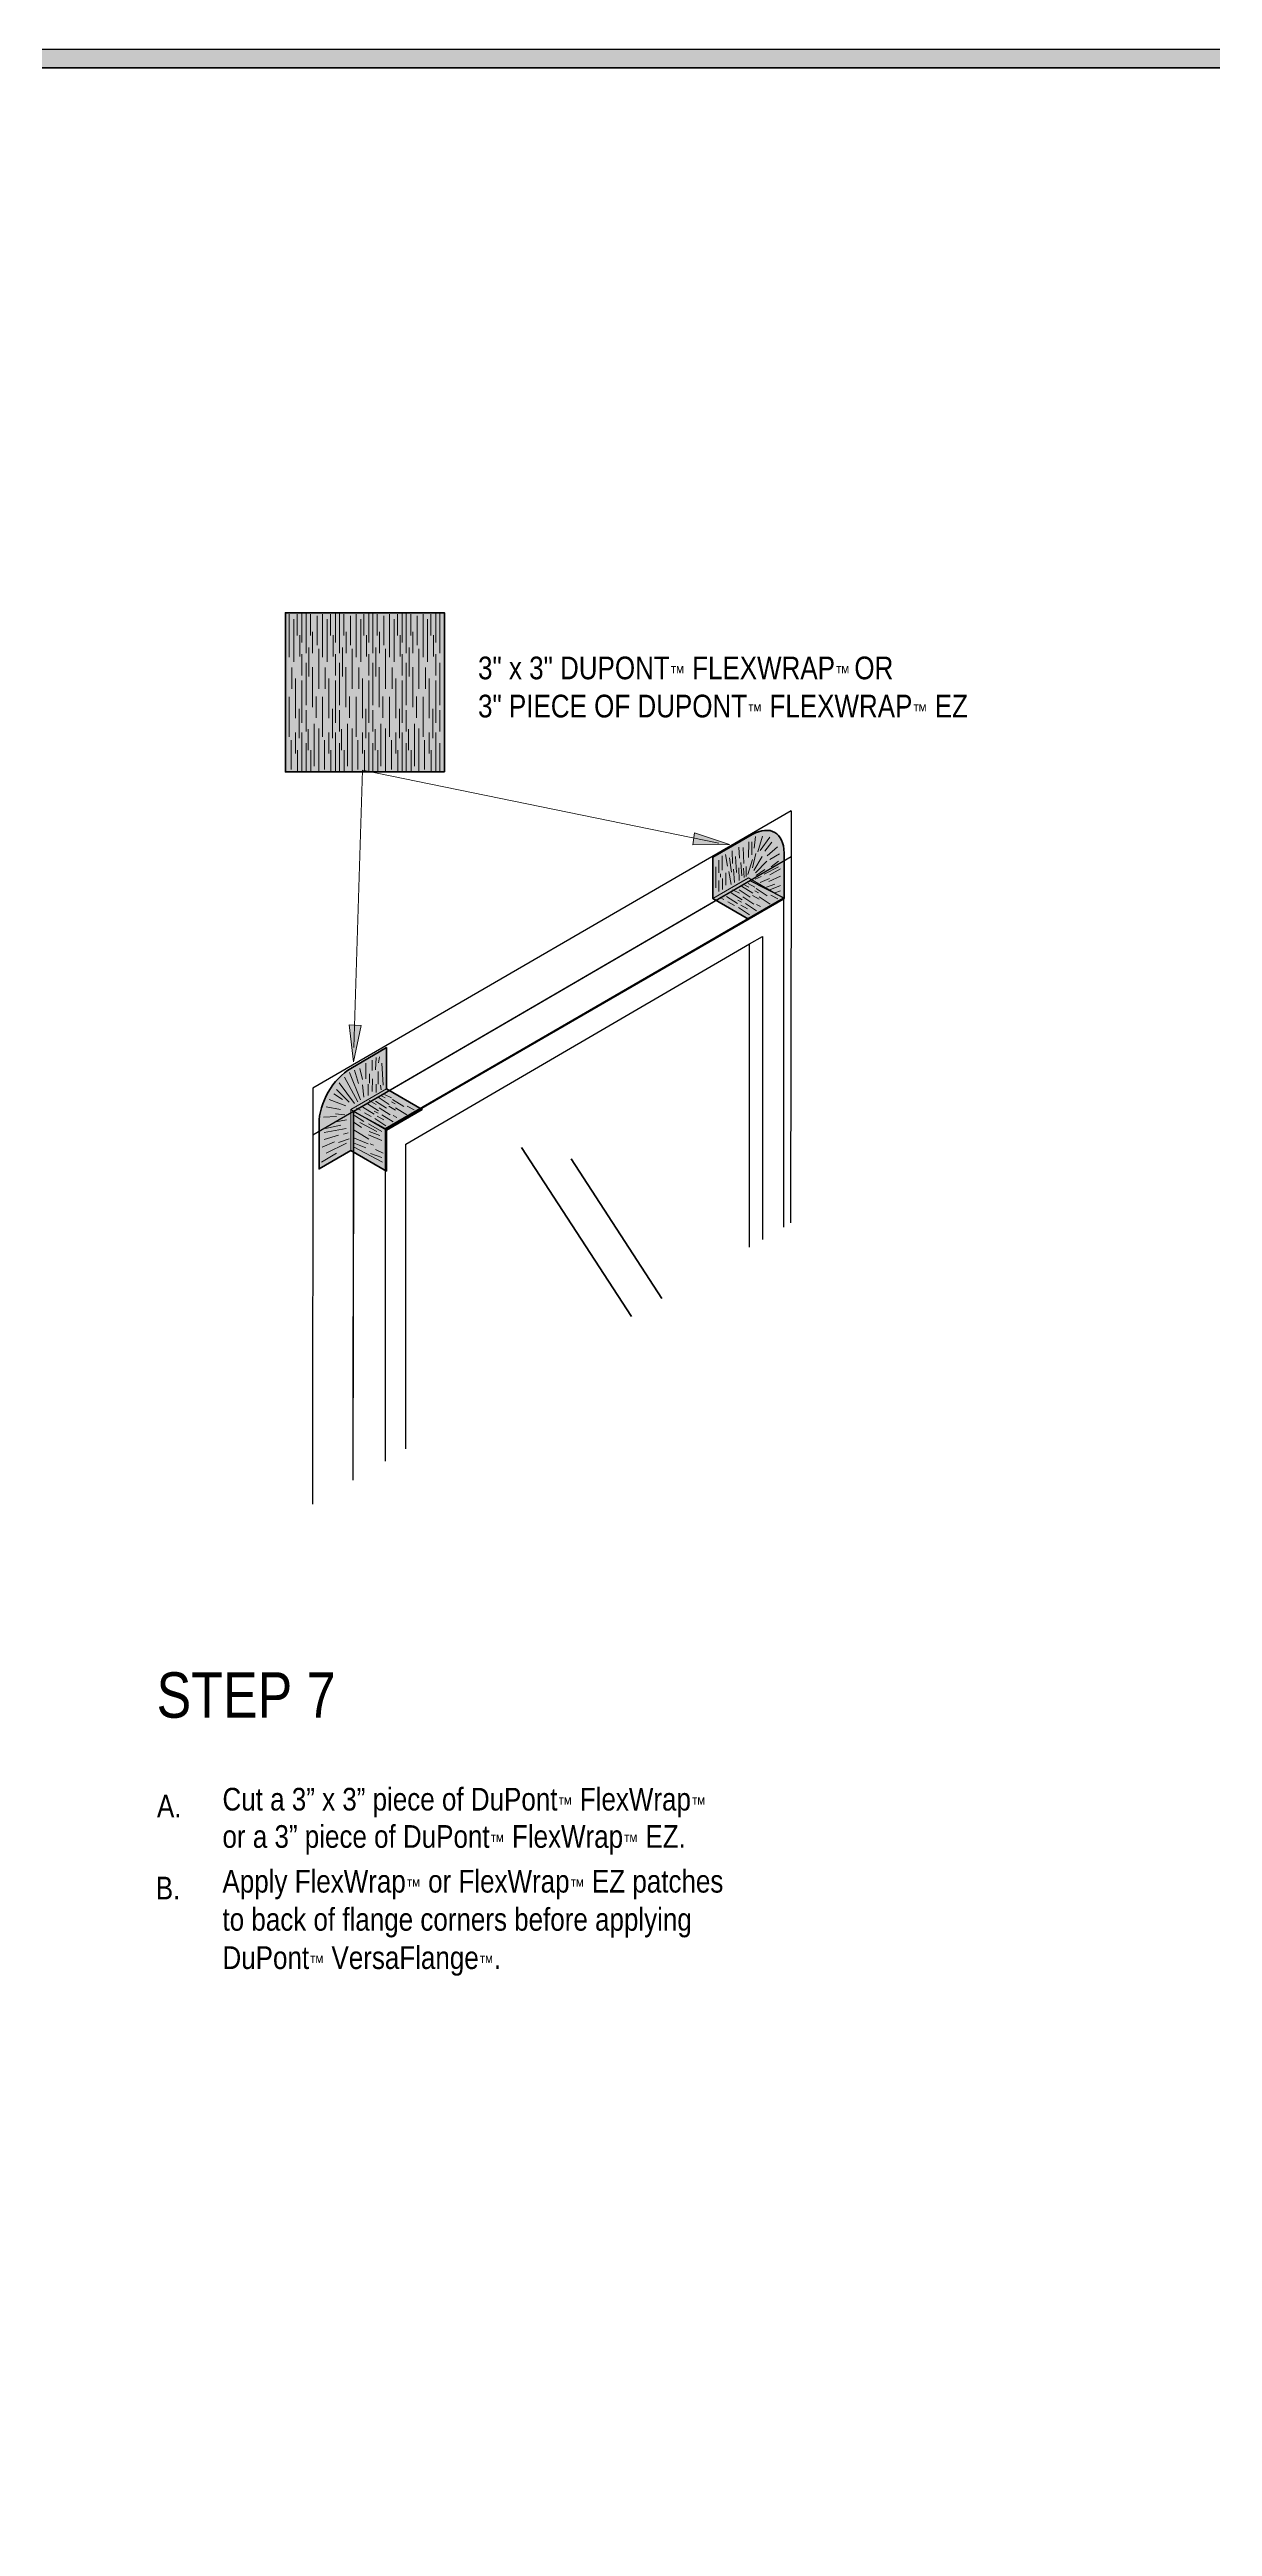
# Model space of a CAD drawing. Extents: x -1140 to 5605, y -816 to 2382.
# Drawn here: x 600 to 1177, y 497 to 1725 of the extents above; entities that cross this region are included whole.
import ezdxf

# ---------------------------------------------------------------- set-up
doc = ezdxf.new("R2010")
doc.units = 0
doc.header["$MEASUREMENT"] = 0
doc.layers.add('.ATI-TEXT', color=7, linetype='Continuous', lineweight=0)
doc.layers.add('G-ANNO-TTLB', color=7, linetype='Continuous', lineweight=0)

# ---------------------------------------------------------------- blocks, each defined once
blk = doc.blocks.new('Block_508')
at = {"layer": '.ATI-TEXT', "color": 3, "lineweight": 25, "true_color": 0x00ff00}
for points in [[(948.1, 1312.8)], [(750.8, 1198.6)]]:
    blk.add_lwpolyline(points, dxfattribs=at)
blk = doc.blocks.new('Block_509')
at = {"layer": '.ATI-TEXT', "color": 3, "lineweight": 25, "true_color": 0x00ff00}
for points in [[(750.8, 1198.6)], [(766.9, 1189.8)]]:
    blk.add_lwpolyline(points, dxfattribs=at)
blk = doc.blocks.new('Block_507')
at = {"layer": '.ATI-TEXT', "color": 3, "lineweight": 25, "true_color": 0x00ff00}
for p, q in [((964.3, 1303.8), (767, 1189.7)), ((947.6, 1131.3), (947.6, 1281.7))]:
    blk.add_line(p, q, dxfattribs=at)
at = {"layer": '.ATI-TEXT', "color": 252, "lineweight": 35, "true_color": 0x848484}
for p, q in [((889.1, 1096.9), (834.6, 1180.8)), ((904.1, 1105.8), (859.2, 1175.1))]:
    blk.add_line(p, q, dxfattribs=at)
at = {"layer": '.ATI-TEXT', "color": 3, "lineweight": 25, "true_color": 0x00ff00}
for points in [[(964.5, 1304.3), (964.5, 1304), (964.5, 1304), (964.5, 1141.2)], [(777.2, 1031.2), (777.2, 1182.4), (947.6, 1281.7), (954.1, 1285.4), (954.1, 1135.1)], [(751.1, 1015.9), (751.3, 1178.4), (751.3, 1185.5), (751.3, 1189.5), (751.3, 1193.2), (751.3, 1198.3)], [(737.4, 1189.7)], [(767, 1025.2), (767.1, 1169.2), (767.1, 1189.7), (767.1, 1189.7)]]:
    blk.add_lwpolyline(points, dxfattribs=at)
at = {"layer": '.ATI-TEXT'}
for name in ['Block_508', 'Block_509']:
    blk.add_blockref(name, (0, 0), dxfattribs=at)
blk = doc.blocks.new('Block_510')
at = {"layer": '.ATI-TEXT', "color": 3, "lineweight": 25, "true_color": 0x00ff00}
for points in [[(934.8, 1304.5)], [(751.3, 1198.3)]]:
    blk.add_lwpolyline(points, dxfattribs=at)
blk = doc.blocks.new('Block_511')
at = {"layer": '.ATI-TEXT', "char_height": 0.2, "attachment_point": 7}
for s, insert in [('\\C18;\\c0;\\FArial Narrow|b0|i0|c1;\\H11.253398;\\W1.000000;3" x 3" DUPONT\\H6.560731;™\\H11.253398; FLEXWRAP\\H6.560731;™ \\H11.253398;OR ', (813, 1412.8)), ('\\C18;\\c0;\\FArial Narrow|b0|i0|c1;\\H11.253398;\\W1.000000;3" PIECE OF DUPONT\\H6.560731;™\\H11.253398; FLEXWRAP\\H6.560731;™\\H11.253398; EZ', (813, 1393.9))]:
    blk.add_mtext(s, dxfattribs=dict(at, insert=insert))
blk = doc.blocks.new('Block_512')
at = {"layer": '.ATI-TEXT', "true_color": 0xe6e6e6, "transparency": 33554687}
h = blk.add_hatch(color=254, dxfattribs=at)
h.dxf.hatch_style = 2
edge = h.paths.add_edge_path()
edge.add_spline(control_points=[(767.5, 1230.3), (767.5, 1230.3), (767.5, 1209.8), (767.5, 1209.8), (767.5, 1209.8), (749.9, 1199.6), (749.9, 1199.6), (749.9, 1199.6), (749.9, 1179.2), (749.9, 1179.2), (749.9, 1179.2), (734.1, 1170.1), (734.1, 1170.1), (734.1, 1170.1), (734.1, 1192.6), (734.1, 1192.6), (734.1, 1202.7), (741.1, 1215), (749.9, 1220), (749.9, 1220), (767.5, 1230.3), (767.5, 1230.3)], knot_values=[0, 0, 0, 0, 1, 1, 1, 2, 2, 2, 3, 3, 3, 4, 4, 4, 5, 5, 5, 6, 6, 6, 7, 7, 7, 7], degree=3, periodic=0)
h = blk.add_hatch(color=254, dxfattribs=at)
h.dxf.hatch_style = 2
h.paths.add_polyline_path([(785.2, 1199.6), (767.5, 1189.4), (749.9, 1199.6), (767.5, 1209.8)])
h = blk.add_hatch(color=254, dxfattribs=at)
h.dxf.hatch_style = 2
h.paths.add_polyline_path([(767.5, 1189.4), (767.5, 1169), (749.9, 1179.2), (749.9, 1199.6)])
at = {"layer": '.ATI-TEXT', "color": 250, "lineweight": 9, "true_color": 0x231f20}
for p, q in [((749.3, 1218), (754.6, 1204.3)), ((751.7, 1219.1), (753.7, 1212.5)), ((754.4, 1219.9), (755.6, 1214.5)), ((757.4, 1222.5), (757.4, 1214.8)), ((759.2, 1217.2), (759.2, 1212.6)), ((760.5, 1224), (760.5, 1218.9)), ((762.4, 1225.4), (762.1, 1219.3)), ((763.4, 1218.4), (763.4, 1212.1)), ((764.1, 1225.7), (763.6, 1222.8)), ((765.3, 1222.5), (766, 1211.6)), ((739.1, 1204.6), (747.4, 1201.4)), ((741.5, 1207.4), (745.8, 1204.6)), ((742.7, 1209.5), (749, 1203.3)), ((744.1, 1212.8), (751.7, 1202.6)), ((746.8, 1215.6), (753.4, 1203.4)), ((755.6, 1211.9), (756.4, 1205.7)), ((758.4, 1212.1), (758.4, 1206.5)), ((762.4, 1202.1), (759, 1204)), ((760.7, 1214.8), (760.4, 1208.5)), ((762.4, 1212.2), (762.5, 1208)), ((768.9, 1202.1), (763.4, 1205.7)), ((764.6, 1211.6), (764.9, 1209.4)), ((766.9, 1205.3), (765.1, 1206.3)), ((770, 1205.3), (766.6, 1207.1)), ((776.1, 1201), (770.6, 1204.6)), ((736.4, 1195.8), (742.7, 1196.1)), ((737.3, 1190.2), (744.9, 1191.8)), ((737.6, 1200.9), (744.7, 1199.6)), ((742.3, 1197.5), (746.9, 1196.9)), ((742.5, 1193.4), (747.8, 1194.4)), ((751, 1193.4), (755.1, 1190.7)), ((751.7, 1196.6), (756.4, 1193.6)), ((754.6, 1199.2), (752.7, 1200.2)), ((754.3, 1193.1), (762.8, 1188.7)), ((761.4, 1197.2), (755.8, 1200.7)), ((760, 1196.1), (756.6, 1197.9)), ((763.6, 1198.9), (758.1, 1202.4)), ((758.7, 1192.5), (765.2, 1188.7)), ((763.4, 1197.8), (761.5, 1198.7)), ((767.3, 1191.5), (761.8, 1195.1)), ((767.6, 1200.3), (762.1, 1203.8)), ((766.3, 1194.5), (762.9, 1196.3)), ((769.4, 1196.9), (763.9, 1200.4)), ((770.9, 1193.5), (765.3, 1197)), ((772.1, 1199.3), (768.7, 1201.2)), ((771.9, 1202.4), (770, 1203.4)), ((772.7, 1195.6), (770.9, 1196.6)), ((777.7, 1196.9), (772.1, 1200.4)), ((781.3, 1199.5), (777.9, 1201.3)), ((735.7, 1180.9), (741.8, 1183.5)), ((736.6, 1184.7), (743.7, 1186.8)), ((736.7, 1188.1), (747.5, 1190.1)), ((737.6, 1177.9), (747.8, 1182.9)), ((743.7, 1183.2), (749, 1185.1)), ((746.2, 1187.4), (748.5, 1188)), ((750.9, 1185.7), (758.5, 1182.6)), ((751, 1189.7), (758.8, 1184.9)), ((751.5, 1180.9), (765.6, 1173.4)), ((757.3, 1180.6), (751.6, 1182.9)), ((758.7, 1187.1), (765.2, 1184.2)), ((759, 1188.7), (764.3, 1186.7)), ((759.5, 1182.6), (761.1, 1181.9)), ((762.1, 1179.8), (765.9, 1177.9)), ((735.3, 1173.5), (742.7, 1177.9)), ((765.3, 1175.7), (759.7, 1177.8))]:
    blk.add_line(p, q, dxfattribs=at)
at = {"layer": '.ATI-TEXT', "color": 250, "lineweight": 18, "true_color": 0x231f20}
for points in [[(785.2, 1199.6), (767.5, 1189.4), (749.9, 1199.6), (767.5, 1209.8)], [(767.5, 1189.4), (767.5, 1169), (749.9, 1179.2), (749.9, 1199.6)]]:
    blk.add_lwpolyline(points, close=True, dxfattribs=at)
blk.add_open_spline([(767.5, 1230.3), (767.5, 1230.3), (767.5, 1209.8), (767.5, 1209.8), (767.5, 1209.8), (749.9, 1199.6), (749.9, 1199.6), (749.9, 1199.6), (749.9, 1179.2), (749.9, 1179.2), (749.9, 1179.2), (734.1, 1170.1), (734.1, 1170.1), (734.1, 1170.1), (734.1, 1192.6), (734.1, 1192.6), (734.1, 1202.7), (741.1, 1215), (749.9, 1220), (749.9, 1220), (767.5, 1230.3), (767.5, 1230.3)], degree=3, knots=[0, 0, 0, 0, 1, 1, 1, 2, 2, 2, 3, 3, 3, 4, 4, 4, 5, 5, 5, 6, 6, 6, 7, 7, 7, 7], dxfattribs=at)
at = {"layer": '.ATI-TEXT', "color": 250, "lineweight": 35, "true_color": 0x231f20}
blk.add_open_spline([(749.9, 1179.2), (749.9, 1179.2), (734.1, 1170.1), (734.1, 1170.1), (734.1, 1170.1), (734.1, 1192.6), (734.1, 1192.6), (734.1, 1202.7), (741.1, 1215), (749.9, 1220), (749.9, 1220), (767.5, 1230.3), (767.5, 1230.3), (767.5, 1230.3), (767.5, 1209.8), (767.5, 1209.8), (767.5, 1209.8), (785.2, 1199.6), (785.2, 1199.6), (785.2, 1199.6), (767.5, 1189.4), (767.5, 1189.4), (767.5, 1189.4), (767.5, 1169), (767.5, 1169), (767.5, 1169), (749.9, 1179.2), (749.9, 1179.2)], degree=3, knots=[0, 0, 0, 0, 1, 1, 1, 2, 2, 2, 3, 3, 3, 4, 4, 4, 5, 5, 5, 6, 6, 6, 7, 7, 7, 8, 8, 8, 9, 9, 9, 9], dxfattribs=at)
blk = doc.blocks.new('Block_513')
at = {"layer": '.ATI-TEXT', "true_color": 0xe6e6e6, "transparency": 33554687}
h = blk.add_hatch(color=254, dxfattribs=at)
h.dxf.hatch_style = 2
edge = h.paths.add_edge_path()
edge.add_spline(control_points=[(947.2, 1314.4), (947.2, 1314.4), (929.5, 1304.2), (929.5, 1304.2), (929.5, 1304.2), (929.5, 1324.7), (929.5, 1324.7), (929.5, 1324.7), (949, 1335.9), (949, 1335.9), (957.8, 1341), (964.8, 1336.9), (964.8, 1326.8), (964.8, 1326.8), (964.8, 1304.2), (964.8, 1304.2), (964.8, 1304.2), (947.2, 1314.4), (947.2, 1314.4)], knot_values=[0, 0, 0, 0, 1, 1, 1, 2, 2, 2, 3, 3, 3, 4, 4, 4, 5, 5, 5, 6, 6, 6, 6], degree=3, periodic=0)
h = blk.add_hatch(color=254, dxfattribs=at)
h.dxf.hatch_style = 2
h.paths.add_polyline_path([(964.9, 1304.2), (947.2, 1294), (929.5, 1304.2), (947.2, 1314.5)])
at = {"layer": '.ATI-TEXT', "color": 250, "lineweight": 9, "true_color": 0x231f20}
for p, q in [((939.1, 1327.9), (939.2, 1321.6)), ((942.3, 1329.7), (942.7, 1324.3)), ((944.6, 1329.6), (944.8, 1321.6)), ((947.3, 1332.4), (947.1, 1324.6)), ((950.7, 1335), (950, 1329.2)), ((954.2, 1335.2), (951.8, 1327.4)), ((957.8, 1334.7), (953, 1328)), ((958.7, 1332.2), (955.3, 1327.7)), ((961.6, 1329.9), (956.5, 1325.4)), ((931, 1320), (931, 1309.5)), ((932.4, 1316.9), (932.4, 1323.2)), ((933.3, 1316.5), (933.3, 1314.8)), ((934.1, 1325.4), (934.1, 1318.3)), ((935.8, 1326), (936.8, 1320.3)), ((935.9, 1316.9), (935.9, 1310.9)), ((937.5, 1317.6), (938.6, 1311.2)), ((937.7, 1324.4), (938.7, 1317.3)), ((939.8, 1318.8), (940.3, 1312.1)), ((940.8, 1325.1), (941.3, 1317.2)), ((942.4, 1319.4), (942.5, 1313.1)), ((943.4, 1322.1), (943.8, 1315.4)), ((944.7, 1319.2), (945, 1314.6)), ((946.1, 1320.1), (946.1, 1315.2)), ((949.1, 1323.6), (946.8, 1316.2)), ((950.8, 1326.5), (949.2, 1319.4)), ((954, 1325.1), (949.9, 1318.2)), ((953.5, 1315.1), (950.5, 1313.8)), ((956.2, 1322.7), (950.7, 1317)), ((955.3, 1318.6), (951, 1315.7)), ((962, 1320), (954.9, 1316.3)), ((963, 1315.3), (957.3, 1312.6)), ((962.6, 1326.4), (957.8, 1323.6)), ((957.8, 1316), (963, 1318.9)), ((962.1, 1322.7), (958.4, 1319.9)), ((932.5, 1313.1), (932.5, 1307.7)), ((935, 1303.8), (933.1, 1304.8)), ((934.3, 1314.2), (934.3, 1308.7)), ((941.8, 1301.8), (936.2, 1305.3)), ((940.3, 1300.7), (936.9, 1302.5)), ((944, 1303.5), (938.5, 1307)), ((942.7, 1306.8), (939.3, 1308.6)), ((943.7, 1302.4), (941.9, 1303.4)), ((948, 1304.9), (942.5, 1308.5)), ((949.3, 1306.8), (943.7, 1310.3)), ((949.8, 1301.5), (944.3, 1305.1)), ((947.3, 1309.9), (945.4, 1310.9)), ((950.4, 1309.9), (947, 1311.7)), ((952.5, 1303.9), (949.1, 1305.8)), ((952.2, 1307), (950.4, 1308)), ((956.5, 1305.6), (951, 1309.2)), ((958, 1301.5), (952.5, 1305.1)), ((952.9, 1312.1), (957.6, 1314.1)), ((960.3, 1311.3), (956.1, 1309.9)), ((963.1, 1310.7), (957.7, 1308.6)), ((961.7, 1304.1), (958.3, 1305.9)), ((963.1, 1308.1), (960.2, 1307.1)), ((947.7, 1296.1), (942.2, 1299.7)), ((946.7, 1299.1), (943.3, 1300.9)), ((951.2, 1298.1), (945.7, 1301.7)), ((953.1, 1300.2), (951.2, 1301.2))]:
    blk.add_line(p, q, dxfattribs=at)
at = {"layer": '.ATI-TEXT', "color": 250, "lineweight": 18, "true_color": 0x231f20}
blk.add_lwpolyline([(964.9, 1304.2), (947.2, 1294), (929.5, 1304.2), (947.2, 1314.5)], close=True, dxfattribs=at)
blk.add_open_spline([(947.2, 1314.4), (947.2, 1314.4), (929.5, 1304.2), (929.5, 1304.2), (929.5, 1304.2), (929.5, 1324.7), (929.5, 1324.7), (929.5, 1324.7), (949, 1335.9), (949, 1335.9), (957.8, 1341), (964.8, 1336.9), (964.8, 1326.8), (964.8, 1326.8), (964.8, 1304.2), (964.8, 1304.2), (964.8, 1304.2), (947.2, 1314.4), (947.2, 1314.4)], degree=3, knots=[0, 0, 0, 0, 1, 1, 1, 2, 2, 2, 3, 3, 3, 4, 4, 4, 5, 5, 5, 6, 6, 6, 6], dxfattribs=at)
at = {"layer": '.ATI-TEXT', "color": 250, "lineweight": 35, "true_color": 0x231f20}
blk.add_open_spline([(929.5, 1304.2), (929.5, 1304.2), (929.5, 1324.7), (929.5, 1324.7), (929.5, 1324.7), (949, 1335.9), (949, 1335.9), (957.8, 1340.9), (964.8, 1336.9), (964.8, 1326.8), (964.8, 1326.8), (964.8, 1304.2), (964.8, 1304.2), (964.8, 1304.2), (947.2, 1294), (947.2, 1294), (947.2, 1294), (929.5, 1304.2), (929.5, 1304.2)], degree=3, knots=[0, 0, 0, 0, 1, 1, 1, 2, 2, 2, 3, 3, 3, 4, 4, 4, 5, 5, 5, 6, 6, 6, 6], dxfattribs=at)
at = {"layer": '.ATI-TEXT', "color": 250, "lineweight": 9, "true_color": 0x231f20}
blk.add_open_spline([(948.9, 1332.3), (948.9, 1331.9), (948.9, 1325.9), (948.9, 1325.9)], degree=3, dxfattribs=at)
blk = doc.blocks.new('Block_514')
at = {"layer": '.ATI-TEXT', "char_height": 0.2, "attachment_point": 7}
for s, insert in [('\\C18;\\c0;\\FArial Narrow|b0|i0|c1;\\H11.250120;\\W1.000000;Cut a 3” x 3” piece of DuPont\\H6.558820;™\\H11.250120; FlexWrap\\H6.558820;™', (686.2, 848.5)), ('\\C18;\\c0;\\FArial Narrow|b0|i0|c1;\\H11.253398;\\W1.000000;A.', (653.7, 848.5)), ('\\C18;\\c0;\\FArial Narrow|b0|i0|c1;\\H11.250120;\\W1.000000;or a 3” piece of DuPont\\H6.558820;™\\H11.250120; FlexWrap\\H6.558820;™\\H11.250120; EZ.', (686.2, 830)), ('\\C18;\\c0;\\FArial Narrow|b0|i0|c1;\\H11.253398;\\W1.000000;B.', (653.1, 807.8)), ('\\C18;\\c0;\\FArial Narrow|b0|i0|c1;\\H11.250120;\\W1.000000;Apply FlexWrap\\H6.558820;™\\H11.250120; or FlexWrap\\H6.558820;™\\H11.250120; EZ patches', (686.2, 807.8)), ('\\C18;\\c0;\\FArial Narrow|b0|i0|c1;\\H11.250120;\\W1.000000;to back of flange corners before applying', (686.2, 788.9)), ('\\C18;\\c0;\\FArial Narrow|b0|i0|c1;\\H11.250120;\\W1.000000;DuPont\\H6.558820;™\\H11.250120; VersaFlange\\H6.558820;™\\H11.250120;.', (686.2, 769.9))]:
    blk.add_mtext(s, dxfattribs=dict(at, insert=insert))

msp = doc.modelspace()

# ---------------------------------------------------------------- hatches: boundary and pattern name
at = {"layer": '.ATI-TEXT', "true_color": 0xe6e6e6, "transparency": 33554687}
h = msp.add_hatch(color=254, dxfattribs=at)
h.dxf.hatch_style = 2
h.paths.add_polyline_path([(796.3, 1367), (717.4, 1367), (717.4, 1446), (796.3, 1446)])
at = {"layer": '.ATI-TEXT', "true_color": 0x000000, "transparency": 33554687}
h = msp.add_hatch(color=18, dxfattribs=at)
h.dxf.hatch_style = 2
h.paths.add_polyline_path([(920.4, 1336.8), (937.7, 1331), (919.5, 1330.8)])
h = msp.add_hatch(color=18, dxfattribs=at)
h.dxf.hatch_style = 2
h.paths.add_polyline_path([(755, 1241.2), (751.2, 1223.3), (749, 1241.5)])
at = {"layer": 'G-ANNO-TTLB', "true_color": 0xff00ff, "transparency": 33554687}
h = msp.add_hatch(color=6, dxfattribs=at)
edge = h.paths.add_edge_path()
edge.add_spline(control_points=[(1815.4, -731.7), (1815.4, -731.7), (-1114.1, -731.7), (-1114.1, -731.7), (-1114.1, -731.7), (-1114.1, 1725.3), (-1114.1, 1725.3), (-1114.1, 1725.3), (1815.4, 1725.3), (1815.4, 1725.3), (1815.4, 1725.3), (1815.4, -731.7), (1815.4, -731.7)], knot_values=[0, 0, 0, 0, 1, 1, 1, 2, 2, 2, 3, 3, 3, 4, 4, 4, 4], degree=3, periodic=0)
edge = h.paths.add_edge_path()
edge.add_spline(control_points=[(-1105.1, 1716.3), (-1105.1, 1716.3), (-1105.1, -722.7), (-1105.1, -722.7), (-1105.1, -722.7), (1806.4, -722.7), (1806.4, -722.7), (1806.4, -722.7), (1806.4, 1716.3), (1806.4, 1716.3), (1806.4, 1716.3), (-1105.1, 1716.3), (-1105.1, 1716.3)], knot_values=[0, 0, 0, 0, 1, 1, 1, 2, 2, 2, 3, 3, 3, 4, 4, 4, 4], degree=3, periodic=0)
edge.add_line((-1105.1, 1716.3), (-1105.1, 1716.3))

# ---------------------------------------------------------------- linework, layer by layer
at = {"layer": '.ATI-TEXT', "color": 250, "lineweight": 9, "true_color": 0x231f20}
for p, q in [((719.3, 1445.2), (719.3, 1424)), ((721.6, 1442.8), (721.6, 1421.6)), ((723.2, 1445.3), (723.2, 1434.7)), ((725.6, 1445.7), (725.6, 1431.2)), ((727.7, 1425.9), (727.7, 1445.7)), ((729.8, 1434.7), (729.8, 1445.3)), ((733.1, 1429.9), (733.1, 1444.4)), ((735.9, 1445.2), (735.9, 1424)), ((738.2, 1442.8), (738.2, 1421.6)), ((739.8, 1445.3), (739.8, 1434.7)), ((742.2, 1445.7), (742.2, 1431.2)), ((744.2, 1425.9), (744.2, 1445.7)), ((746.4, 1434.7), (746.4, 1445.3)), ((749.7, 1429.9), (749.7, 1444.4)), ((752.5, 1445.2), (752.5, 1424)), ((754.8, 1442.8), (754.8, 1421.6)), ((756.4, 1445.3), (756.4, 1434.7)), ((758.8, 1445.7), (758.8, 1431.2)), ((760.8, 1425.9), (760.8, 1445.7)), ((763, 1434.7), (763, 1445.3)), ((766.3, 1429.9), (766.3, 1444.4)), ((769.1, 1445.2), (769.1, 1424)), ((771.4, 1442.8), (771.4, 1421.6)), ((773, 1445.3), (773, 1434.7)), ((775.4, 1445.7), (775.4, 1431.2)), ((777.4, 1425.9), (777.4, 1445.7)), ((779.6, 1434.7), (779.6, 1445.3)), ((782.8, 1429.9), (782.8, 1444.4)), ((785.7, 1445.2), (785.7, 1424)), ((788, 1442.8), (788, 1421.6)), ((789.6, 1445.3), (789.6, 1434.7)), ((792, 1445.7), (792, 1431.2)), ((794, 1425.9), (794, 1445.7)), ((724.5, 1434.8), (724.5, 1424.2)), ((725.6, 1425.5), (725.6, 1414.9)), ((729.1, 1414.3), (729.1, 1428.8)), ((730.9, 1425.9), (730.9, 1436.5)), ((734, 1408.3), (734, 1428.1)), ((741.1, 1434.8), (741.1, 1424.2)), ((742.2, 1425.5), (742.2, 1414.9)), ((745.7, 1414.3), (745.7, 1428.8)), ((747.5, 1425.9), (747.5, 1436.5)), ((750.5, 1408.3), (750.5, 1428.1)), ((757.7, 1434.8), (757.7, 1424.2)), ((758.8, 1425.5), (758.8, 1414.9)), ((762.3, 1414.3), (762.3, 1428.8)), ((764.1, 1425.9), (764.1, 1436.5)), ((767.1, 1408.3), (767.1, 1428.1)), ((774.3, 1434.8), (774.3, 1424.2)), ((775.4, 1425.5), (775.4, 1414.9)), ((778.8, 1414.3), (778.8, 1428.8)), ((780.6, 1425.9), (780.6, 1436.5)), ((783.7, 1408.3), (783.7, 1428.1)), ((790.9, 1434.8), (790.9, 1424.2)), ((792, 1425.5), (792, 1414.9)), ((720.6, 1418.8), (720.6, 1408.2)), ((722.4, 1413.4), (722.4, 1393.6)), ((727.7, 1400.1), (727.7, 1421.2)), ((730.9, 1399.2), (730.9, 1419)), ((737.2, 1418.8), (737.2, 1408.2)), ((739, 1413.4), (739, 1393.6)), ((744.2, 1400.1), (744.2, 1421.2)), ((747.4, 1399.2), (747.4, 1419)), ((753.8, 1418.8), (753.8, 1408.2)), ((755.6, 1413.4), (755.6, 1393.6)), ((760.8, 1400.1), (760.8, 1421.2)), ((764, 1399.2), (764, 1419)), ((770.4, 1418.8), (770.4, 1408.2)), ((772.2, 1413.4), (772.2, 1393.6)), ((777.4, 1400.1), (777.4, 1421.2)), ((780.6, 1399.2), (780.6, 1419)), ((787, 1418.8), (787, 1408.2)), ((788.8, 1413.4), (788.8, 1393.6)), ((794, 1400.1), (794, 1421.2)), ((719.3, 1404.2), (719.3, 1384.5)), ((725.6, 1412.4), (725.6, 1391.3)), ((732.6, 1393.8), (732.6, 1404.4)), ((735.9, 1404.2), (735.9, 1384.5)), ((742.2, 1412.4), (742.2, 1391.3)), ((749.2, 1393.8), (749.2, 1404.4)), ((752.5, 1404.2), (752.5, 1384.5)), ((758.8, 1412.4), (758.8, 1391.3)), ((765.8, 1393.8), (765.8, 1404.4)), ((769.1, 1404.2), (769.1, 1384.5)), ((775.4, 1412.4), (775.4, 1391.3)), ((782.4, 1393.8), (782.4, 1404.4)), ((785.7, 1404.2), (785.7, 1384.5)), ((792, 1412.4), (792, 1391.3)), ((724.2, 1398.3), (724.2, 1383.8)), ((727.7, 1387.1), (727.7, 1397.6)), ((728.7, 1377.8), (728.7, 1388.3)), ((731.7, 1369.8), (731.7, 1390.9)), ((734, 1367.4), (734, 1388.5)), ((740.8, 1398.3), (740.8, 1383.8)), ((744.2, 1387.1), (744.2, 1397.6)), ((745.3, 1377.8), (745.3, 1388.3)), ((748.2, 1369.8), (748.2, 1390.9)), ((750.5, 1367.4), (750.5, 1388.5)), ((757.4, 1398.3), (757.4, 1383.8)), ((760.8, 1387.1), (760.8, 1397.6)), ((761.9, 1377.8), (761.9, 1388.3)), ((764.8, 1369.8), (764.8, 1390.9)), ((767.1, 1367.4), (767.1, 1388.5)), ((774, 1398.3), (774, 1383.8)), ((777.4, 1387.1), (777.4, 1397.6)), ((778.5, 1377.8), (778.5, 1388.3)), ((781.4, 1369.8), (781.4, 1390.9)), ((783.7, 1367.4), (783.7, 1388.5)), ((790.5, 1398.3), (790.5, 1383.8)), ((794, 1387.1), (794, 1397.6)), ((720.2, 1382.7), (720.2, 1368.2)), ((722.4, 1386.6), (722.4, 1376.1)), ((723.4, 1377.8), (723.4, 1367.3)), ((725.6, 1386.6), (725.6, 1366.8)), ((727.7, 1366.8), (727.7, 1381.3)), ((730, 1367.3), (730, 1377.8)), ((736.8, 1382.7), (736.8, 1368.2)), ((739, 1386.6), (739, 1376.1)), ((740, 1377.8), (740, 1367.3)), ((742.2, 1386.6), (742.2, 1366.8)), ((744.2, 1366.8), (744.2, 1381.3)), ((746.6, 1367.3), (746.6, 1377.8)), ((753.4, 1382.7), (753.4, 1368.2)), ((755.6, 1386.6), (755.6, 1376.1)), ((756.6, 1377.8), (756.6, 1367.3)), ((758.8, 1386.6), (758.8, 1366.8)), ((760.8, 1366.8), (760.8, 1381.3)), ((763.2, 1367.3), (763.2, 1377.8)), ((770, 1382.7), (770, 1368.2)), ((772.2, 1386.6), (772.2, 1376.1)), ((773.2, 1377.8), (773.2, 1367.3)), ((775.4, 1386.6), (775.4, 1366.8)), ((777.4, 1366.8), (777.4, 1381.3)), ((779.8, 1367.3), (779.8, 1377.8)), ((786.5, 1382.7), (786.5, 1368.2)), ((788.7, 1386.6), (788.7, 1376.1)), ((789.8, 1377.8), (789.8, 1367.3)), ((792, 1386.6), (792, 1366.8)), ((794, 1366.8), (794, 1381.3))]:
    msp.add_line(p, q, dxfattribs=at)
at = {"layer": '.ATI-TEXT', "color": 18, "lineweight": 0, "true_color": 0x000000}
for p in [(751.3, 1230.3), (932.5, 1331.6)]:
    msp.add_line(p, (755.7, 1367.9), dxfattribs=at)
at = {"layer": '.ATI-TEXT', "color": 3, "lineweight": 25, "true_color": 0x00ff00}
for p, q in [((968.4, 1347.7), (731.1, 1210.1)), ((968.3, 1324.9), (731.1, 1186.9)), ((731.1, 1210.1), (730.8, 1003.9))]:
    msp.add_line(p, q, dxfattribs=at)
at = {"layer": '.ATI-TEXT', "color": 250, "lineweight": 35, "true_color": 0x231f20}
msp.add_lwpolyline([(796.3, 1367), (717.4, 1367), (717.4, 1446), (796.3, 1446)], close=True, dxfattribs=at)
at = {"layer": '.ATI-TEXT', "color": 3, "lineweight": 25, "true_color": 0x00ff00}
for points in [[(968.4, 1347.7), (968.3, 1324.9), (968, 1143.3)], [(751.1, 1198.6), (751.1, 1198.5), (751.1, 1193.4), (751.1, 1189.7), (751.1, 1185.7), (751, 1178.5), (750.8, 1015.7)], [(716.2, 1135.2)]]:
    msp.add_lwpolyline(points, dxfattribs=at)
at = {"layer": '.ATI-TEXT'}
for points in [[(920.4, 1336.8), (937.7, 1331), (919.5, 1330.8), (919.5, 1330.8)], [(755, 1241.2), (751.2, 1223.3), (749, 1241.5), (749, 1241.5)]]:
    msp.add_lwpolyline(points, close=True, dxfattribs=at)
at = {"layer": '.ATI-TEXT', "color": 3, "lineweight": 25, "true_color": 0x00ff00}
msp.add_lwpolyline([(751.3, 1198.6), (766.9, 1190.1), (964.5, 1304.6), (948, 1313)], close=True, dxfattribs=at)
at = {"layer": 'G-ANNO-TTLB', "color": 6, "lineweight": 30, "true_color": 0xff00ff}
for p, q in [((1815.4, 1725.3), (-1114.1, 1725.3)), ((1806.4, 1716.3), (-1105.1, 1716.3)), ((-1105.1, 1716.3), (1806.4, 1716.3))]:
    msp.add_line(p, q, dxfattribs=at)
at = {"layer": 'G-ANNO-TTLB'}
for points in [[(1815.4, -731.7), (1815.4, -731.7), (-1114.1, -731.7), (-1114.1, -731.7), (-1114.1, -731.7), (-1114.1, 1725.3), (-1114.1, 1725.3), (-1114.1, 1725.3), (1815.4, 1725.3), (1815.4, 1725.3), (1815.4, 1725.3), (1815.4, -731.7), (1815.4, -731.7)], [(-1105.1, 1716.3), (-1105.1, 1716.3), (-1105.1, -722.7), (-1105.1, -722.7), (-1105.1, -722.7), (1806.4, -722.7), (1806.4, -722.7), (1806.4, -722.7), (1806.4, 1716.3), (1806.4, 1716.3), (1806.4, 1716.3), (-1105.1, 1716.3), (-1105.1, 1716.3)]]:
    msp.add_open_spline(points, degree=3, knots=[0, 0, 0, 0, 1, 1, 1, 2, 2, 2, 3, 3, 3, 4, 4, 4, 4], dxfattribs=at)

# ---------------------------------------------------------------- block references
at = {"layer": '.ATI-TEXT'}
for name in ['Block_511', 'Block_513', 'Block_507', 'Block_510', 'Block_512', 'Block_514']:
    msp.add_blockref(name, (0, 0), dxfattribs=at)

# ---------------------------------------------------------------- texts
at = {"layer": '.ATI-TEXT', "insert": (653.5, 897.6), "char_height": 0.2, "attachment_point": 7}
msp.add_mtext('\\C18;\\c0;\\FArial Narrow|b0|i0|c1;\\H22.506797;\\W1.000000;STEP 7', dxfattribs=at)

doc.saveas('drawing.dxf')
